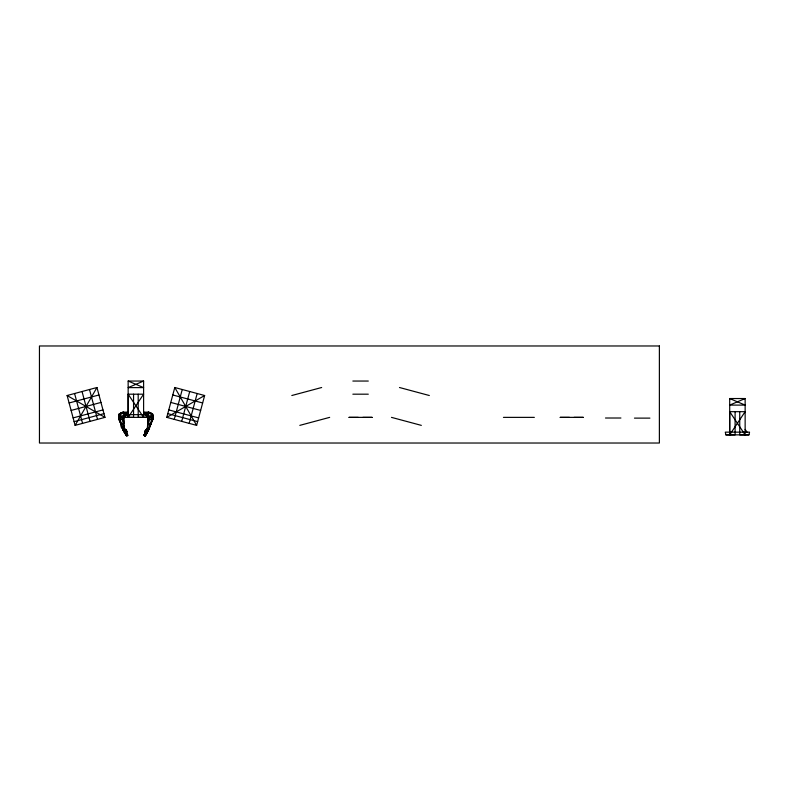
<?xml version="1.0" encoding="UTF-8"?>
<svg xmlns="http://www.w3.org/2000/svg" width="789" height="789" viewBox="0 0 789 789"><rect width="100%" height="100%" fill="white"/><g stroke="black" fill="none" stroke-linecap="round" stroke-linejoin="round"><path stroke-width="1.18" d="M124.84 415.359L126.625 414.866L127.128 412.272L123.36 412.036L121.21 412.765L119.021 414.205L118.616 418.949L126.309 435.696L127.295 435.794L125.579 432.165M146.922 415.359L145.137 414.866L144.634 412.272L148.391 412.036L150.541 412.765L152.731 414.205L153.135 418.949L145.442 435.696L144.466 435.794L146.014 432.54M146.113 433.625C148.125 433.753 146.922 429.196 147.711 428.003L144.87 431.307C148.638 431.81 151.685 421.326 151.587 417.48L150.906 416.385L147.03 414.975L145.728 412.608L151.537 414.156L153.096 416.079L153.135 418.949L149.585 419.245L146.241 416.799M146.764 416.178L148.657 417.411L149.585 419.245L147.365 428.279L145.196 431.83L144.87 431.307L145.709 431.731L144.87 431.307M145.196 431.386L145.551 431.849L146.715 429.966L149.318 428.535L153.135 417.983M151.123 423.782L150.137 424.364L147.79 423.298L148.115 417.43L147.365 428.279L149.338 428.457L147.454 428.22M143.973 435.439L145.403 432.52L144.111 435.143C148.056 428.19 143.105 436.514 144.88 435.35L148.697 428.969C139.101 447.402 152.711 420.902 145.975 434.995L149.338 428.457L144.791 435.873L145.876 432.559L146.596 432.678L145.531 432.579C142.336 440.528 145.462 429.374 146.715 429.966C142.336 438.704 153.391 423.693 146.902 430.33L145.975 430.104M146.527 432.609L149.318 428.535L144.791 435.873L145.442 435.696L144.466 435.794M144.969 435.35L144.022 435.094L144.969 435.35L144.348 435.173L148.48 429.068L145.196 431.83L146.241 429.719L145.975 432.678L144.298 435.518L146.231 432.717L145.275 432.52M125.638 433.625L124.918 433.605L122.413 428.457L126.23 435.133L125.806 432.441M146.715 429.966L145.551 431.849M149.506 427.391L149.831 425.261M149.013 428.999L149.318 428.535L148.51 429.64L149.141 428.319L146.448 433.703L146.764 431.879M120.707 413.554L119.021 414.205L118.616 418.949L122.177 419.245L125.51 416.799M138.193 394.184L138.193 417.371L147.405 417.371L148.007 414.659L123.745 414.659L124.346 417.371L133.558 417.371L133.558 394.184M739.737 411.671L739.737 434.857L748.948 434.857L749.55 432.145L725.288 432.145L725.89 434.857L735.101 434.857L735.101 411.671M147.03 414.975L147.464 413.18L150.541 412.765L151.537 414.156L150.906 416.385L148.657 417.411L147.05 417.006M166.785 417.371L174.783 387.507L204.637 395.516L196.639 425.37L166.785 417.371L204.637 395.516M174.251 419.363L182.249 389.51M181.707 421.365L189.715 391.512M189.173 423.368L197.171 393.514M125.767 432.905L126.23 435.133L125.066 431.968L124.317 431.573L125.313 433.703L122.413 428.457L126.378 435.646C127.857 436.386 126.408 431.849 124.711 432.382L122.413 428.457M148.697 429.591L146.823 433.496L146.281 433.319M125.412 412.933L125.066 413.969L126.625 414.866L125.412 412.933L127.128 412.272L125.944 415.556M145.679 434.167L149.338 428.457M124.711 432.382C131.191 444.532 116.151 416.878 126.871 435.35L127.779 435.439L125.727 429.66C122.956 426.425 121.447 431.356 120.628 423.782L121.595 423.131M127.779 435.439L126.477 432.52L125.234 432.609L126.556 435.676C123.962 429.877 120.303 424.068 120.165 417.48L120.845 416.385L124.731 414.975L126.023 412.608L120.214 414.156L118.666 416.079L120.165 417.48L122.571 417.992L124.484 417.312M145.413 434.532L146.152 432.51M144.209 435.193L145.531 432.52M126.99 431.652L126.053 431.731L126.881 431.307L126.191 431.544L124.849 430.33C126.812 434.354 127.798 429.324 125.037 429.966L123.252 428.526C121.94 428.328 129.761 434.423 126.782 435.35L122.788 428.447M126.881 431.307L126.565 431.83L124.386 428.279L122.177 419.245L123.094 417.411L124.711 417.006M146.024 429.66L144.86 431.751L146.133 430.607M75.113 425.37L96.968 387.507L104.967 417.371L75.113 425.37L67.114 395.516L96.968 387.507M729.717 434.857L729.697 398.534L745.141 398.534L745.141 434.897L729.697 411.671L745.141 411.671L729.697 434.857L729.697 411.671M128.153 417.371L143.608 394.184L128.153 394.184L128.153 417.411L128.153 381.048L143.608 381.048L143.608 417.411L128.153 394.184M121.595 413.041L123.36 412.036L122.571 412.864L121.21 412.765L120.214 414.156L120.845 416.385L123.094 417.411M146.695 431.968L147.04 432.382M148.48 429.068L145.847 431.1M145.748 435.035L145.403 434.995M122.709 428.575L124.386 428.279L123.636 417.43L123.962 423.298L121.614 424.364L120.628 423.782M148.352 413.229L145.137 414.866L146.34 412.933L148.411 414.038M126.23 432.579C124.81 432.175 127.285 436.514 127.404 435.173L123.281 429.068L126.654 431.731L125.51 429.719L126.556 431.386M145.324 414.205L147.464 413.18M143.608 381.048L128.153 387.616L143.608 387.616L128.153 381.048M745.141 398.534L729.697 405.102L745.141 405.102L729.697 398.534M126.003 435.035L126.605 434.936M124.307 428.22C121.19 427.589 123.321 431.504 124.997 431.879M69.116 402.972L98.97 394.973M71.118 410.438L100.972 402.439M73.111 417.904L102.974 409.905M74.117 421.632L103.97 413.633M291.812 395.516L321.665 387.507M299.81 425.37L329.664 417.371M125.786 430.104L124.849 430.33L123.252 428.526L123.054 429.591M125.037 429.966L126.891 431.751L125.727 429.66M125.905 431.1L123.281 429.068M124.297 431.77C125.707 430.34 124.149 433.171 125.313 433.703M126.053 431.731L126.891 431.534M125.52 432.51L127.295 435.794M125.155 432.678L126.477 432.52M125.776 434.995L126.467 434.838M126.782 435.35L127.729 435.094L126.871 435.35M126.556 435.676L127.039 435.469M150.541 412.765L149.19 412.864L148.391 412.036L152.731 414.205L153.096 416.079L151.587 417.48L149.18 417.992L147.267 417.312M358.255 417.371L349.044 417.371L372.102 417.371L362.891 417.371M569.431 417.371L560.22 417.371L583.278 417.371L574.067 417.371M126.999 435.272L125.776 432.678L124.317 431.573M352.851 381.048L368.295 381.048M352.851 394.184L368.295 394.184M124.346 417.371L147.405 417.371M503.441 417.371L534.35 417.371M605.479 418.012L620.923 418.012M634.455 418.121L649.909 418.121M725.89 434.857L748.948 434.857M121.21 412.765L126.427 414.205M126.122 432.5L127.552 435.193M119.021 414.205L120.737 414.57M144.772 431.652L145.709 431.731M145.63 432.5L146.596 432.678M144.584 435.489L145.442 435.696M399.481 387.507L429.334 395.516M391.482 417.371L421.336 425.37M172.781 394.973L202.635 402.972M170.779 402.439L200.643 410.438M168.787 409.905L198.641 417.904M167.781 413.633L197.635 421.632M150.147 423.959L151.123 424.235M67.114 395.516L104.967 417.371M125.816 434.897L126.348 434.995M745.141 429.423L747.055 432.145M143.608 411.937L145.511 414.659M174.783 387.507L196.639 425.37M125.984 432.471L127.167 435.489M145.817 415.556L144.634 412.272L146.34 412.933L146.685 413.969M119.021 419.137L120.224 422.628M89.502 389.51L97.511 419.363M82.046 391.512L90.045 421.365M74.58 393.514L82.579 423.368M124.287 413.18L124.731 414.975M123.4 424.837L123.824 426.948M125.776 432.678L125.619 430.607M659.377 345.976L39.45 345.976L39.45 443.023L659.377 443.023L659.377 345.976"/></g></svg>
